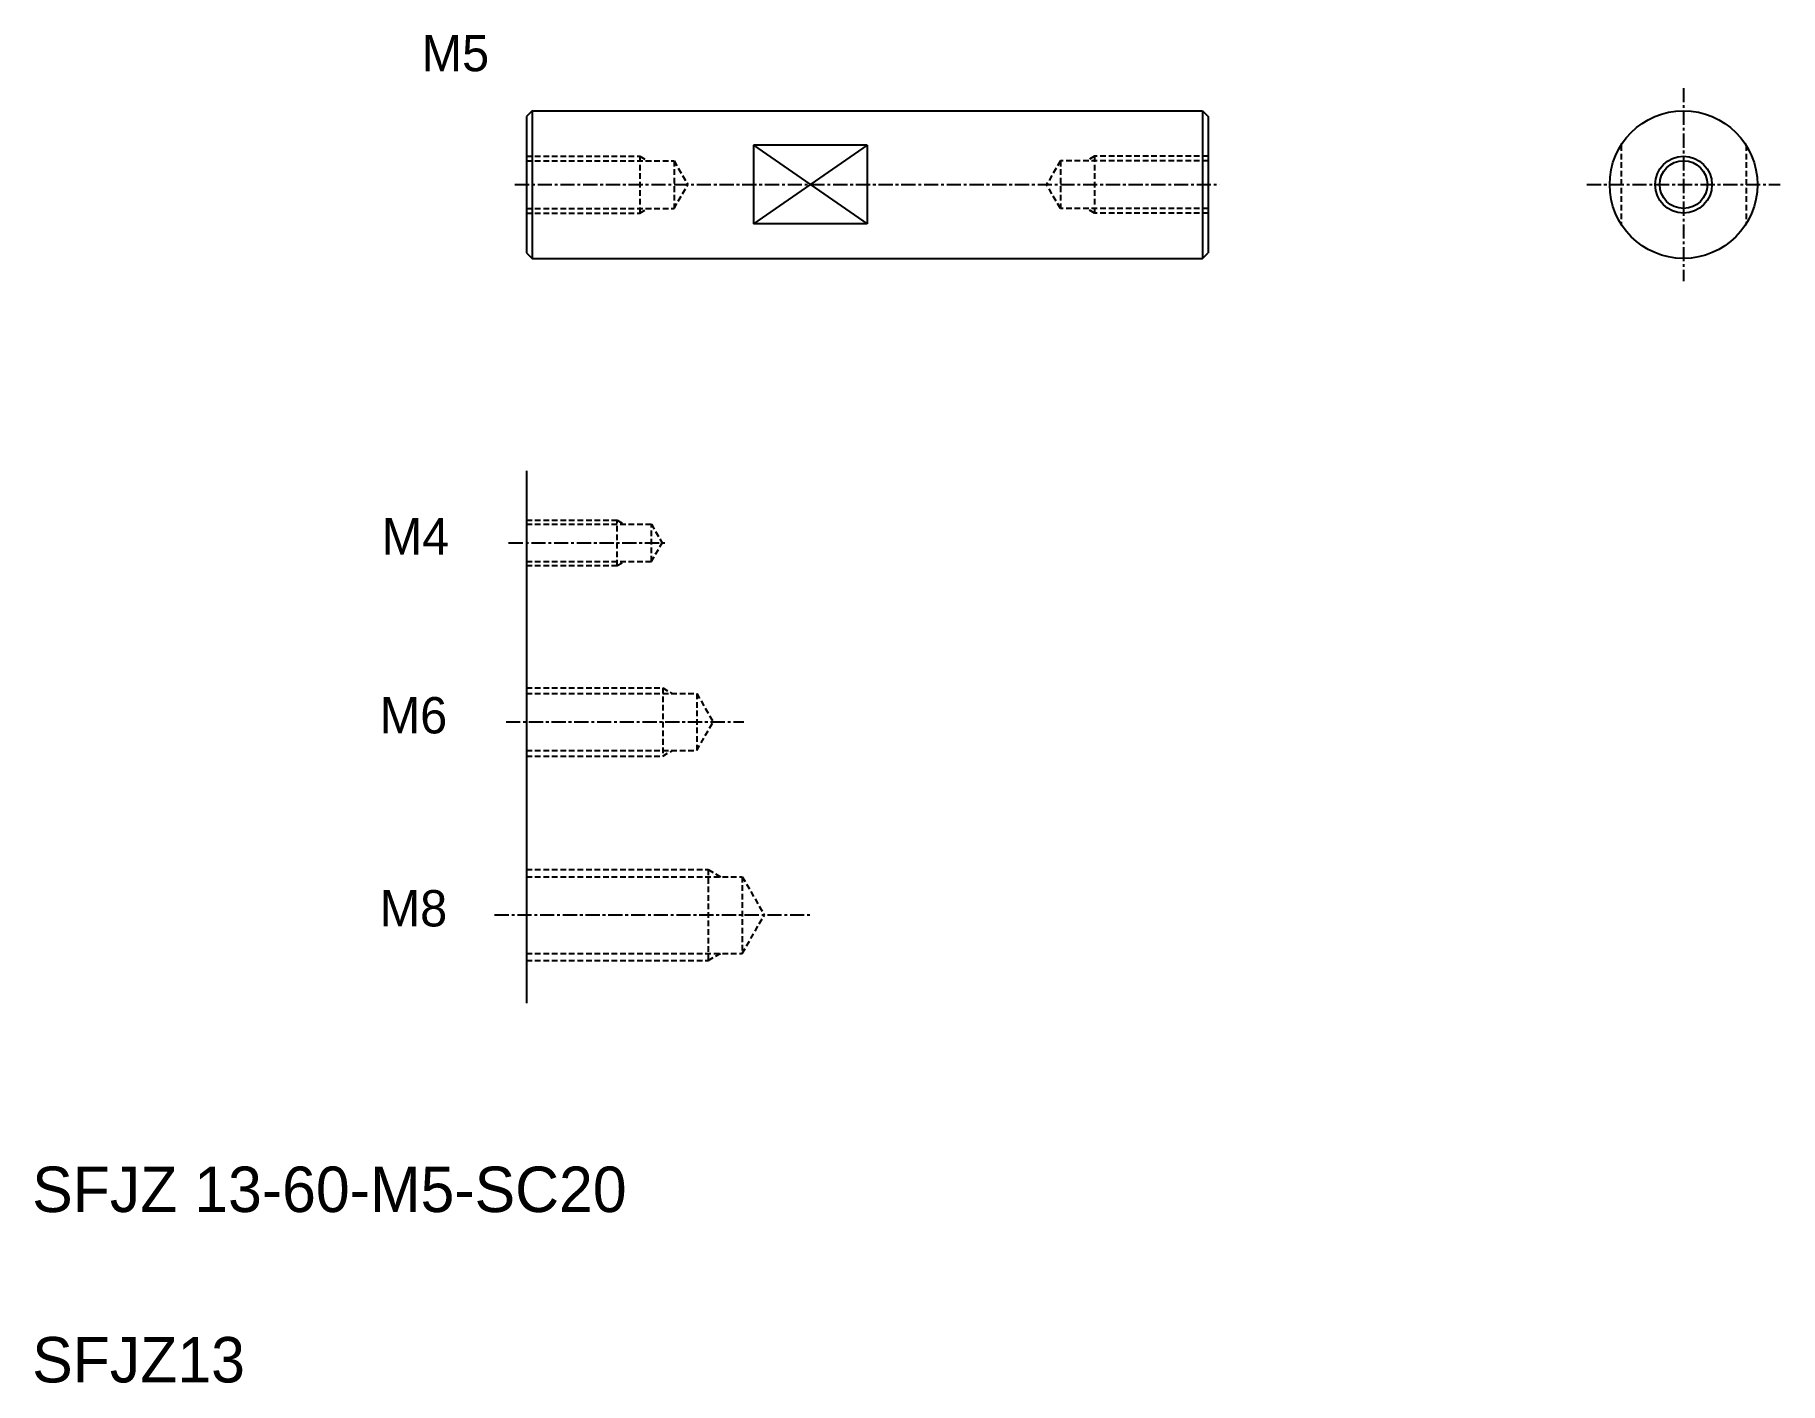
# Model space of a CAD drawing. Extents: x 57 to 210, y 35 to 153.
import ezdxf

# ---------------------------------------------------------------- set-up
doc = ezdxf.new("R2010")
doc.units = 0
doc.linetypes.add('CENTER', pattern=[2, 1.25, -0.25, 0.25, -0.25])
doc.linetypes.add('DASHED', pattern=[0.75, 0.5, -0.25])
doc.layers.get('0').update_dxf_attribs({"linetype": 'CONTINUOUS'})
doc.layers.add('CENTER', color=1, linetype='CENTER')

msp = doc.modelspace()

# ---------------------------------------------------------------- linework, layer by layer
at = {"color": 7, "linetype": 'CONTINUOUS'}
for p, q in [((100.49, 146.69), (99.99, 146.19)), ((99.99, 146.19), (99.99, 134.19)), ((100.49, 146.69), (159.49, 146.69)), ((100.49, 146.69), (100.49, 133.69)), ((159.49, 146.69), (159.49, 133.69)), ((159.49, 146.69), (159.99, 146.19)), ((159.99, 146.19), (159.99, 134.19)), ((119.99, 143.66), (119.99, 136.73)), ((129.99, 143.66), (119.99, 143.66)), ((129.99, 143.66), (129.99, 136.73)), ((159.99, 143.19), (159.99, 143.19)), ((159.99, 140.19), (159.99, 140.19)), ((129.99, 136.73), (119.99, 136.73)), ((99.99, 134.19), (100.49, 133.69)), ((100.49, 133.69), (159.49, 133.69)), ((159.49, 133.69), (159.99, 134.19)), ((99.99, 114.99), (99.99, 68.14))]:
    msp.add_line(p, q, dxfattribs=at)
at = {"color": 3, "linetype": 'CONTINUOUS'}
for p, q in [((129.99, 143.66), (119.99, 136.73)), ((119.99, 143.66), (129.99, 136.73))]:
    msp.add_line(p, q, dxfattribs=at)
at = {"color": 3, "linetype": 'DASHED'}
for p, q in [((196.33, 143.66), (196.33, 136.73)), ((207.33, 143.66), (207.33, 136.73)), ((99.99, 142.69), (109.99, 142.69)), ((99.99, 142.29), (112.99, 142.29)), ((109.99, 142.69), (109.99, 137.69)), ((109.99, 142.69), (110.59, 142.34)), ((112.99, 142.29), (112.99, 138.09)), ((112.99, 142.29), (114.2, 140.19)), ((146.99, 142.29), (145.78, 140.19)), ((159.99, 142.29), (146.99, 142.29)), ((146.99, 142.29), (146.99, 138.09)), ((149.99, 142.69), (149.38, 142.34)), ((159.99, 142.69), (149.99, 142.69)), ((149.99, 142.69), (149.99, 137.69)), ((112.99, 138.09), (114.2, 140.19)), ((146.99, 138.09), (145.78, 140.19)), ((99.99, 138.09), (112.99, 138.09)), ((99.99, 137.69), (109.99, 137.69)), ((109.99, 137.69), (110.59, 138.04)), ((159.99, 138.09), (146.99, 138.09)), ((149.99, 137.69), (149.38, 138.04)), ((159.99, 137.69), (149.99, 137.69)), ((99.99, 110.65), (107.99, 110.65)), ((107.99, 106.65), (107.99, 110.65)), ((107.99, 110.65), (108.59, 110.3)), ((99.99, 110.3), (110.99, 110.3)), ((110.99, 110.3), (111.94, 108.65)), ((110.99, 107), (110.99, 110.3)), ((110.99, 107), (111.94, 108.65)), ((99.99, 107), (110.99, 107)), ((99.99, 106.65), (107.99, 106.65)), ((107.99, 106.65), (108.59, 107)), ((99.99, 95.89), (111.99, 95.89)), ((99.99, 95.39), (114.99, 95.39)), ((111.99, 95.89), (111.99, 89.89)), ((111.99, 95.89), (112.85, 95.39)), ((114.99, 95.39), (114.99, 90.39)), ((114.99, 95.39), (116.43, 92.89)), ((114.99, 90.39), (116.43, 92.89)), ((99.99, 90.39), (114.99, 90.39)), ((99.99, 89.89), (111.99, 89.89)), ((111.99, 89.89), (112.85, 90.39)), ((99.99, 79.9), (115.99, 79.9)), ((115.99, 79.9), (115.99, 71.9)), ((115.99, 79.9), (117.07, 79.27)), ((99.99, 79.27), (118.99, 79.27)), ((118.99, 79.27), (120.94, 75.9)), ((118.99, 79.27), (118.99, 72.52)), ((118.99, 72.52), (120.94, 75.9)), ((99.99, 72.52), (118.99, 72.52)), ((115.99, 71.9), (117.07, 72.52)), ((99.99, 71.9), (115.99, 71.9))]:
    msp.add_line(p, q, dxfattribs=at)
at = {"color": 7, "linetype": 'CONTINUOUS'}
for radius in [6.5, 2.1]:
    msp.add_circle((201.83, 140.19), radius, dxfattribs=at)
at = {"color": 3}
msp.add_circle((201.83, 140.19), 2.5, dxfattribs=at)
at = {"layer": 'CENTER', "color": 1, "linetype": 'CENTER'}
for p, q in [((201.83, 148.69), (201.83, 131.69)), ((98.99, 140.19), (160.99, 140.19)), ((193.33, 140.19), (210.33, 140.19)), ((98.43, 108.65), (112.38, 108.65)), ((98.21, 92.89), (119.14, 92.89)), ((97.2, 75.9), (125.1, 75.9))]:
    msp.add_line(p, q, dxfattribs=at)

# ---------------------------------------------------------------- texts
at = {"color": 7, "linetype": 'CONTINUOUS'}
for s, height, p in [('M5', 3.2, (90.77, 150.17)), ('M4', 3.2, (87.26, 107.63)), ('M6', 3.2, (87.08, 91.88)), ('M8', 3.2, (87.08, 74.89)), ('SFJZ 13-60-M5-SC20', 4, (56.5, 49.75)), ('SFJZ13', 4, (56.5, 34.75))]:
    msp.add_text(s, height=height, dxfattribs=at).set_placement(p)

doc.saveas('drawing.dxf')
